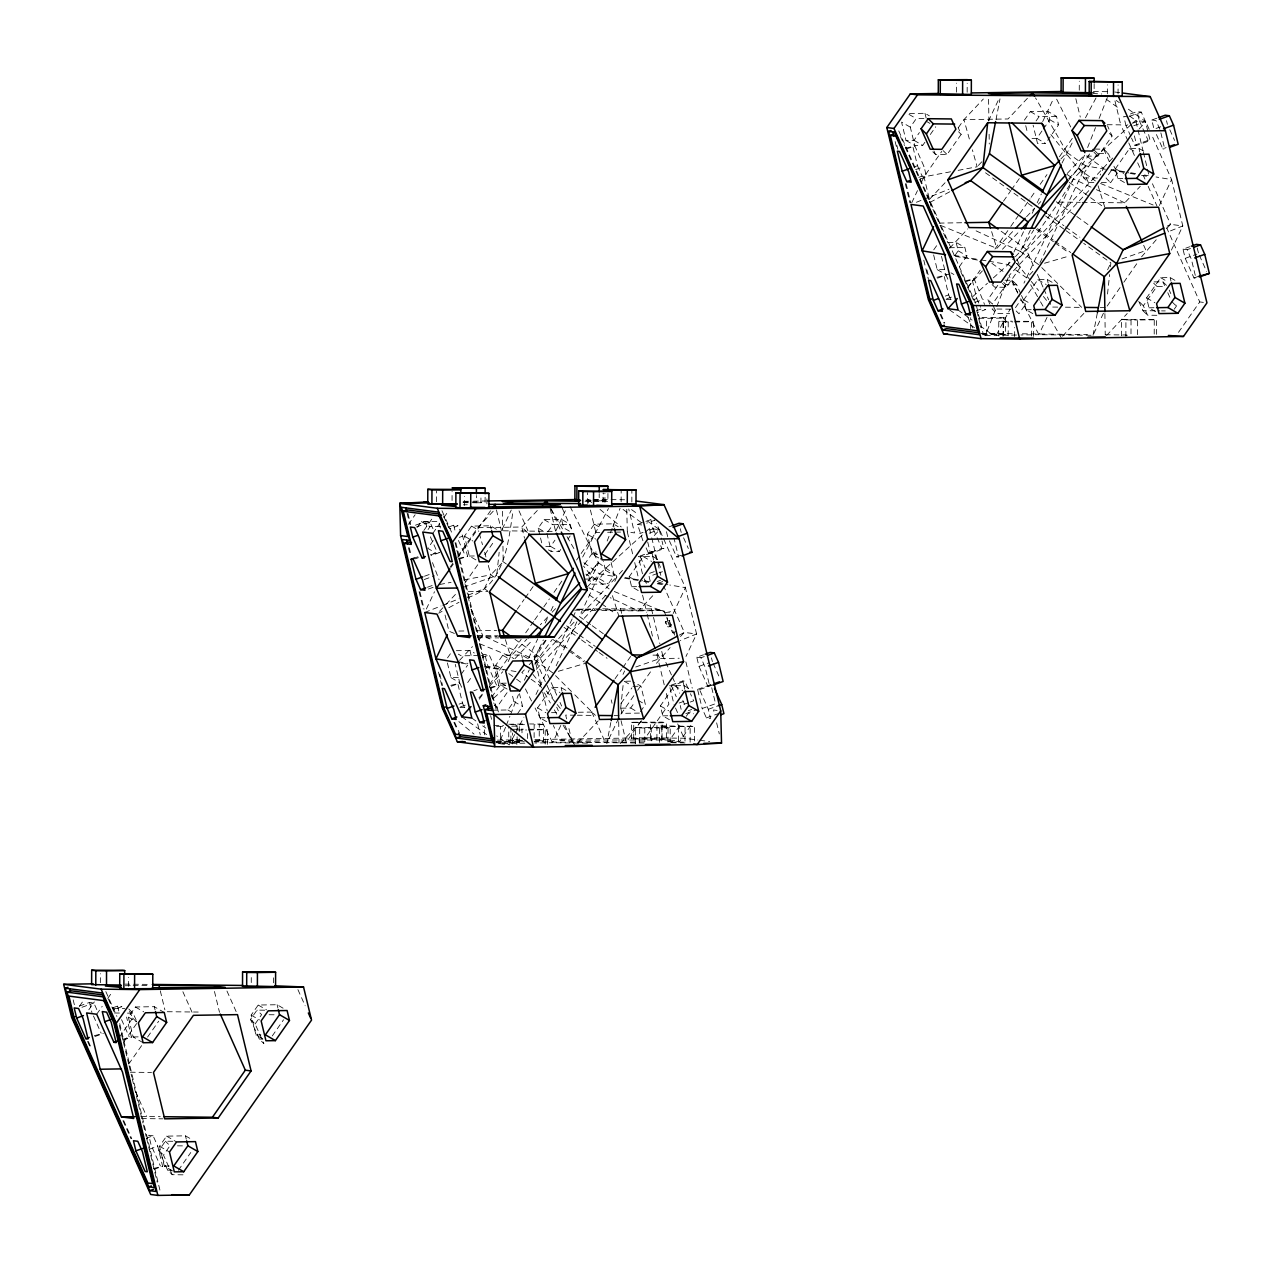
<?xml version="1.0" encoding="UTF-8"?>
<svg xmlns="http://www.w3.org/2000/svg" width="1273" height="1273" viewBox="0 0 1273 1273"><rect width="100%" height="100%" fill="white"/><g stroke="black" fill="none" stroke-linecap="round" stroke-linejoin="round"><path stroke-width="0.75" stroke-dasharray="5 3.75" d="M100.36 982.676L100.376 973.67M128.43 986.32L128.462 977.314M251.258 982.565L251.274 975.373M273.568 982.82L273.6 975.611M436.496 501.769L436.528 490.98M452.058 500.48L452.09 491.473M464.565 505.413L464.597 496.422M472.649 502.74L476.373 502.787L476.388 495.579M485.108 497.25L485.093 502.644L480.939 502.103L480.955 496.709M484.456 734.823L484.488 725.674M486.891 503.869L486.923 496.677M496.486 742.78L500.369 742.827L500.416 726.374L504.188 726.31M522.487 741.109L508.723 740.695L508.77 726.071M510.887 740.981L510.919 728.172M512.51 743.957L512.558 732.977M516.838 744.514L516.854 737.194M519.273 738.865L519.257 742.525L517.093 742.239L517.109 736.765M517.14 729.445L517.14 725.785L513.274 725.737M519.289 731.545L519.304 726.071L517.14 725.785M521.994 732.834L522.01 729.174L525.876 729.222M527.627 738.563L527.643 733.089M534.119 737.576L534.151 724.783L543.603 724.623L543.555 741.093L534.103 741.236M543.555 741.093L539.227 740.52L539.275 724.066L529.6 723.955M545.178 744.069L545.226 729.429L527.818 729.238M547.342 744.339L547.39 729.715L545.226 729.429M587.394 503.471L587.426 492.667M593.616 500.766L599.185 500.83L599.217 493.638M602.956 502.167L602.988 493.176M607.937 493.494L607.905 500.687L603.752 500.162L603.784 492.953M604.946 502.421L604.977 493.431M621.129 501.88L621.16 491.076M631.838 502.008L631.869 491.203M631.535 738.738L631.599 722.284L662.103 722.109L666.416 722.682L666.368 739.136L631.535 738.738L666.368 739.136M633.699 739.024L633.747 722.571L631.599 722.284M635.322 743.83L635.386 727.376L670.203 727.758L670.155 742.398M639.651 742.557L639.698 727.933L635.386 727.376M644.774 741.841L644.822 727.217M650.439 738.451L650.487 721.982M651.267 740.854L651.299 728.061L670.203 727.758M656.916 739.279L656.963 722.825L666.416 722.682M659.621 742.398L659.669 725.928L694.501 726.326L694.453 740.95M661.785 740.838L661.833 726.215L659.669 725.928M662.04 738.579L662.103 722.109M667.991 742.111L668.039 727.488M670.951 742.207L678.509 742.095L678.573 725.626M685.001 741.109L685.049 726.469L694.501 726.326M690.125 742.223L690.173 725.769M956.453 92.149L956.484 83.143M967.162 92.261L967.194 83.27M970.663 328.609L970.71 317.629M986.575 334.783L986.623 318.33L1005.527 318.027L1005.479 334.481L982.708 334.735M998.732 335.913L998.78 321.273L1012.099 321.178M1003.06 336.47L1003.108 321.846L998.78 321.273M1005.479 334.481L1003.315 334.194L1003.363 317.741L980.146 317.486M1008.184 335.754L1008.232 321.13M1014.661 336.597L1014.692 327.447M1031.401 336.024L1031.448 321.385L1014.04 321.194M1033.565 336.295L1033.596 321.671L1031.448 321.385M1079.265 90.192L1079.297 81.186M1094.159 83.652L1094.128 92.643L1089.974 92.117M1107.351 93.836L1107.367 84.83M1118.06 93.963L1118.092 84.957M1156.377 334.338L1156.425 319.714L1121.593 319.332L1121.545 335.786L1127.21 335.69M1125.873 336.343L1125.921 319.889L1121.593 319.332M1130.997 333.797L1131.045 319.173M1137.473 334.64L1137.521 320.016L1156.425 319.714M1154.213 334.067L1154.261 319.443M496.884 573.614L499.175 552.211M620.683 707.915L623.181 684.54M1107.526 294.015L1109.61 274.554M1110.438 266.773L1110.868 262.875L1083.689 243.35M467.462 597.721C504.808 585.962 508.118 543.253 513.051 510.712M610.817 722.539L606.807 743.337L619.028 717.415M995.979 119.678L1000.005 98.88M1093.03 335.292L1097.406 312.617M505.556 727.233L499.096 743.575L495.993 741.347M506.272 725.419L509.868 716.349M510.584 714.535L518.461 694.565M607.157 541.025L612.17 528.327M612.886 526.513L620.062 508.357M982.215 333.303L985.318 335.531L1008.28 277.434M1087.635 147.509L1095.528 127.539M1099.108 118.469L1108.433 94.854M426.36 609.035L434.507 591.754M502.294 529.059L511.253 510.059M468.13 595.143L484.392 588.635L490.917 574.823L503.185 561.743L502.93 544.271M503.408 530.809L555.633 531.398L566.23 508.945M508.166 661.61L510.616 656.422L526.831 639.173M528.534 658.364L537.731 638.855M545.178 623.07L548.44 616.164L540.341 624.788M550.954 610.833L554.296 603.736M524.396 680.212L529.297 669.853M552.8 672.908L534.119 659.478L543.316 639.969M572.134 618.933L535.901 694.644M572.977 617.166L575.476 611.836M588.508 580.854L592.025 576.637L598.549 562.809L569.556 505.492M556.142 665.811L576.955 621.685M590.577 624.55L579.39 616.498L599.472 573.932L649.485 528.438L659.557 529.743L685.399 587.633L696.586 633.986L685.988 656.454M614.779 581.411L617.214 576.239L622.513 570.431M560.788 725.451L552.641 742.732L534.787 743.018M623.006 674.372L624.645 670.919M673.162 613.538L685.399 587.633L669.805 585.023M911.77 202.725L917.467 190.632M921.541 181.991L923.991 176.804L941.749 151.407M988.5 121.015L999.098 98.562M1042.682 121.619L1053.264 99.167M993.354 277.896L1008.057 264.513L1010.571 259.183M1013.913 252.086L1023.953 230.811M1032.212 213.291L1034.663 208.12L983.52 171.362M1037.177 202.789L1041.362 193.926M1015.424 256.669L1020.341 251.433L1030.382 230.142M1062 163.103L1073.473 140.332M1131.283 124.404L1085.694 165.888L1073.41 178.952L1023.969 283.131M1067.697 181.243L1078.247 168.593L1084.771 154.765L1103.436 168.195L1100.174 175.101M1039.85 263.081L1085.694 165.888L1108.815 169.818M1047.011 317.407L1038.863 334.688L1021.01 334.974M1107.605 269.781L1110.868 262.875M1093.841 333.558L1105.25 309.371M1159.385 205.494L1171.606 179.588L1151.428 134.365M1171.399 250.129L1182.808 225.942L1171.606 179.588L1156.027 176.979M582.652 557.049L608.446 508.532M514.706 734.489L509.184 744.896L496.725 735.937M515.629 732.755L523.919 717.16M1085.455 117.816L1097.437 95.284M996.329 335.117L1010.141 309.116M534.119 659.478L546.515 639.651M976.105 230.859L1020.341 251.433L1033.756 229.952M1016.681 260.392L1026.07 249.158L1058.961 202.089L1073.41 178.952L1094.653 188.834M408.41 524.381L415.125 514.769M79.483 1006.211L82.84 1001.405M417.337 527.293L421.315 521.612L438.755 521.341L440.378 528.056M88.824 1009.775L94.345 1001.867M423.845 530.459L432.693 517.809M428.062 529.52L430.051 526.672L445.55 526.433M96.684 1014.247L102.206 1006.338M107.744 998.43L112.167 992.097M432.82 533.355L439.456 523.855M443.879 517.538L448.303 511.205M433.202 540.595L427.776 548.361L436.496 553.421L430.115 553.516M143.117 1042.73L133.14 1036.938L128.35 1017.079L135.399 1006.991L154.288 1006.688L164.265 1012.481M475.943 559.897L469.291 556.046L464.486 536.172L471.535 526.099L490.439 525.797L497.091 529.648M119.105 1037.495L132.663 1018.098L129.146 1010.237M449.974 567.392L453.299 562.634M457.739 556.269L477.709 527.706L493.224 511.189M451.024 567.328L453.283 564.098M457.803 557.638L490.551 510.759M123.72 1042.014L137.277 1022.617L133.06 1013.197L128.446 1008.662M128.716 1064.069L142.035 1045.022M147.573 1037.081L158.679 1021.217M464.852 583.177L478.171 564.13M484.822 554.598L494.815 540.309M447.523 657.87L452.504 650.758M541.709 542.855L538.177 528.184L544.128 519.655L561.584 519.384L570.304 524.444L571.927 531.159M547.899 531.828L552.864 524.715L570.304 524.444M461.128 674.404L467.637 665.095M545.799 546.483L550.588 546.403L554.933 540.198M517.252 609.258L524.046 599.519M525.192 597.912L533.132 586.551M467.684 682.567L472.012 676.361M548.424 549.904L551.32 551.591L559.324 551.464L561.488 548.361M567.997 539.052L570.161 535.949M172.635 1170.921L164.328 1166.1L159.523 1146.225L166.572 1136.137L185.476 1135.834L192.128 1139.701M262.62 1038.848L255.968 1034.997L251.163 1015.122L258.212 1005.034L277.116 1004.731L283.768 1008.598M507.115 689.059L500.464 685.192L495.674 665.333L502.724 655.245L521.612 654.943L528.263 658.793M598.756 557.956L592.104 554.089L587.314 534.23L594.364 524.142L613.252 523.84L618.232 526.736M182.978 1174.82L172.253 1174.693L167.638 1170.173L158.886 1150.521L165.379 1141.213L172.826 1141.292M250.51 1019.418L255.125 1023.953L263.893 1043.589L259.278 1039.07L250.51 1019.418L257.019 1010.11L266.328 1010.221M479.3 699.179L482.706 694.326M489.484 684.619L521.166 639.301M525.685 632.824L533.61 621.495M534.74 619.871L542.664 608.542M543.794 606.935L549.443 598.835M553.978 592.359L561.886 581.029M576.605 559.993L579.995 555.139M581.125 553.516L595.828 532.48L589.176 504.872M172.253 1174.693L163.485 1155.057L169.993 1145.748L165.379 1141.213M255.125 1023.953L261.633 1014.645L257.019 1010.11M491.664 697.19L501.435 683.219L506.224 683.155M584.387 564.528L593.075 552.116L596.273 552.068M498.364 711.941L497.138 706.897L510.155 688.295M611.12 562.555L614.222 575.396L608.255 583.925L590.815 584.212L588.778 575.794L601.795 557.192M545.433 640.224L534.087 656.454L540.882 684.603M178.363 1170.285L190.791 1152.511M272.263 1035.951L283.545 1019.784M535.153 662.819L552.323 639.348M924.898 142.274L922.718 145.377L914.73 145.504L910.306 127.157L916.274 118.628L924.023 118.5M492.38 710.223L507.895 709.968L513.846 701.439L512.08 694.103M584.021 579.12L599.519 578.865L605.487 570.336L603.275 561.17M910.306 127.157L901.57 122.097L905.994 140.444L913.998 140.316L919.424 132.551M517.602 713.612L522.582 706.499L519.479 693.658M930.308 134.508L935.735 126.759M546.594 721.664L539.959 717.813L537.556 707.883L551.655 687.706L561.107 687.563L566.087 690.443M638.234 590.561L631.583 586.71L629.196 576.78L643.295 556.603L652.731 556.46L659.382 560.311M958.378 127.602L963.932 119.662L983.329 99.023M932.838 151.789L935.48 154.383L947.08 154.51L961.179 134.333L958.139 127.523M578.34 712.259L591.77 712.053L593.982 708.87M615.066 678.716L621.717 669.184M622.831 667.593L630.596 656.486M933.745 249.826L938.71 242.713M1024.399 120.139L1030.35 111.61L1047.79 111.34L1056.526 116.4L1058.547 124.802L1047.711 140.316M621.049 703.396L631.885 687.881M620.953 714.105L636.484 691.891M637.598 690.3L652.015 669.662M656.454 663.313L670.123 647.543M1036.095 120.935L1039.086 116.67L1056.526 116.4M621.017 708.17L630.708 708.011L634.686 702.33M954.925 255.507L958.187 250.845L956.15 242.443L948.401 242.57M1032.021 138.439L1036.811 138.359L1042.237 130.594M1043.319 129.05L1049.827 119.742L1047.79 111.34M640.43 711.655L645.395 704.542L640.971 686.211L633.699 681.994M1003.458 201.214L1010.269 191.475M1011.399 189.852L1019.339 178.506M640.924 721.17L626.236 742.191L572.07 741.586L559.834 739.995L553.357 725.467M959.317 266.773L966.907 255.905L964.886 247.503L956.15 242.443M669.423 719.706L662.772 715.856L660.369 705.926L674.467 685.749L683.919 685.606L690.571 689.457M534.915 739.549L645.395 737.783L668.898 704.176L666.129 692.687M967.782 287.905L980.226 270.099M994.945 249.062L1009.648 228.01M1010.778 226.403L1018.702 215.073M1019.832 213.45L1030.016 198.89M1031.146 197.267L1035.665 190.791M1040.184 184.314L1046.979 174.608M1059.422 156.802L1072.996 137.373M559.834 739.995L669.693 740.027L680.753 724.21M686.274 716.301L688.486 713.135L693.53 713.787M989.948 304.263L987.848 299.553L998.016 285.009M1093.889 182.469L1088.304 182.405L1083.689 177.87L1079.488 168.45L1093.046 149.052M667.879 741.523L679.782 741.332L691.939 723.939M1020.707 293.729L1016.729 284.802L1006.02 284.675L992.463 304.072L987.848 299.553M1088.304 182.405L1084.103 172.969L1097.644 153.572L1108.369 153.699L1110.756 159.061M992.097 284.579L994.738 287.173L1006.338 287.3L1020.437 267.139L1015.886 256.923M1086.378 156.07L1097.978 156.197L1112.077 136.036L1107.526 125.82M1015.456 307.668L1020.882 299.919L1025.497 304.438L1018.989 313.747L1015.52 310.357M1032.817 313.619L1026.165 309.769L1023.778 299.823L1037.877 279.662L1047.313 279.519L1053.964 283.37M1124.457 182.516L1117.805 178.666L1115.419 168.736L1129.517 148.559L1138.953 148.416L1143.95 151.296M1101.32 182.548L1110.629 182.644L1117.137 173.335L1113.939 166.206M1107.176 306.061L1122.706 283.831M1123.82 282.256L1137.123 263.209M1141.563 256.86L1157.634 238.115M1155.645 311.662L1148.994 307.811L1146.591 297.882L1160.69 277.705L1170.142 277.562L1176.793 281.413M1156.855 315.306L1147.562 315.195L1143.345 305.775L1156.902 286.377L1164.047 286.457M1174.215 309.244L1176.395 306.141L1174.788 302.56M1178.496 332.348L1199.755 301.924L1166.705 227.851M478.95 697.859L482.928 693.499M489.548 686.227L502.771 671.698M654.274 535.551L659.557 529.743L645.554 519.686M967.814 286.902L982.374 270.926M1112.697 158.027L1016.856 260.36M1139.16 128.971L1145.78 121.699L1127.114 108.285M439.551 611.326L444.723 605.821M446.011 604.452L456.355 593.441M537.317 510.489L521.803 527.006L477.709 527.706L478.775 531.477M459.537 660.369L472.458 646.62M478.919 639.73L482.801 635.609L498.268 635.784M929.656 199.161L945.155 182.644M1027.406 98.323L1008.025 118.962L963.932 119.662L970.265 142.274M552.132 612.233L555.808 608.319M586.392 575.762L598.549 562.809L617.214 576.239L579.39 616.498M514.897 658.746L532.464 640.048M587.967 580.949L592.025 576.637L583.543 566.087M978.364 165.458L982.04 161.544M587.203 586.996L599.472 573.932L616.816 576.876M524.301 669.932L521.835 672.558L529.616 678.143M529.202 664.713L532.894 660.782M534.692 664.092L575.714 620.428M536.283 669.28L605.296 595.812M949.626 248.203L967.719 228.933M1060.886 158.998L1067.029 152.474L1035.538 97.926M652.731 595.748L638.521 610.881L597.896 610.419M940.62 225.401L996.839 248.378L1013.053 231.129M1026.547 216.744L1034.663 208.12M1038.338 204.189L1040.805 201.58M1067.204 173.462L1084.771 154.765M1002.472 249.253L1020.039 230.556M1068.795 178.666L1078.247 168.593L1050.352 133.904M988.787 261.236L1008.057 264.513L1014.199 257.973M1088.813 190.648L1008.996 275.62L1019.53 296.466M577.544 742.875L598.215 720.852M680.466 636.532L684.349 632.41L696.586 633.986L680.307 640.494M1032.88 271.388L1026.738 277.928L1014.279 268.985M1082.177 202.359L1124.743 202.837L1140.242 186.319M620.333 743.543L642.308 720.152M1062.462 336.199L1084.437 312.808M1166.689 228.488L1170.571 224.366L1182.808 225.942L1168.343 231.734M1106.555 335.499L1127.242 313.492M493.892 697.97L505.667 687.277M1132.763 123.067L1135.707 120.394L1145.78 121.699L1150.633 132.551M972.763 296.625L987.466 283.243M929.958 202.407L950.295 191.491M438.66 613.172L442.049 611.358M448.828 607.714L458.996 602.272M1167.182 226.18L1170.571 224.366L1152.447 183.758M679.257 635.132L684.349 632.41L663.87 586.503M916.369 202.28L921.795 200.116M923.609 199.384L948.926 189.263M424.736 612.488L440.999 605.98M442.813 605.264L459.076 598.756M905.851 148.114L914.857 145.965L924.055 166.588L926.505 176.708L919.695 179.159M906.36 149.021L914.857 145.965M914.094 166.954L917.499 165.729L912.646 145.679M915.558 169.643L924.055 166.588M918.74 177.361L922.145 176.151L926.505 176.708M1130.424 113.965L1137.123 111.563L1141.276 112.104L1145.477 121.524L1150.092 140.635L1136.709 145.44L1134.72 145.186L1131.522 138.041M1129.565 116.304L1141.276 112.104M1130.726 136.259L1125.953 125.534L1130.965 123.736M1132.636 123.131L1139.335 120.728L1137.123 111.563M1133.766 125.741L1145.477 121.524M1160.721 126.775L1154.022 129.194L1151.81 120.012L1156.839 118.214M1134.72 145.186L1148.103 140.364L1150.092 140.635M1156.425 134.54L1162.79 148.83L1166.132 147.62M937.023 277.259L946.03 275.111L948.337 280.267M937.533 278.166L946.03 275.111M965.109 280.919L974.116 278.755L984.538 304.438M965.602 281.81L974.116 278.755M945.266 296.1L948.671 294.89L943.834 274.825M946.73 298.789L951.838 296.959M973.352 299.76L976.757 298.534L971.904 278.469M974.816 302.433L983.313 299.378M976.296 310.771L981.388 308.941L985.763 309.514L977.25 312.569M415.444 525.208L425.628 521.532L430.003 522.105L433.87 530.777M1182.999 249.174L1187.152 249.699L1191.353 259.135L1195.968 278.246L1193.979 277.975L1185.211 258.339L1182.999 249.174L1189.682 246.755M1187.152 249.699L1190.494 248.506M416.398 526.99L430.003 522.105M1185.211 258.339L1196.922 254.123M448.621 527.022L453.713 525.176L458.073 525.749L449.576 528.804M459.314 537.381L462.72 536.156L459.617 529.218M414.537 557.988L417.926 556.778M1193.979 277.975L1198.991 276.177M415.03 558.895L418.435 557.669M430.481 554.726L439.487 552.577L430.99 555.633M458.566 558.386L467.557 556.221L462.72 536.156M459.06 559.277L467.557 556.221M424.482 576.223L429.574 574.394M424.243 579.517L434.443 575.857M427.426 587.251L432.518 585.405M428.38 589.033L433.488 587.203M642.913 540.723L637.518 524.412L644.202 522.01M645.888 521.405L650.901 519.607L655.054 520.148L646.684 523.155M639.73 533.578L643.072 532.385M649.771 529.982L653.113 528.772L650.901 519.607M649.23 533.18L659.255 529.568L656.454 523.283M668.946 526.863L672.287 525.654M639.985 555.999L651.696 551.782L653.686 552.036L661.658 569.906M646.111 547.867L648.498 553.23L661.88 548.408L663.87 548.679L662.024 541.025M642.467 573.789L638.314 556.587L640.303 556.858L653.686 552.036M648.498 553.23L650.487 553.484L663.87 548.679M669.407 540.802L676.568 556.874L681.596 555.076M649.612 573.296L656.311 570.893M657.441 573.486L649.071 576.494L650.392 582M659.112 572.882L662.453 571.688M657.17 581.522L660.512 580.313M657.982 583.257L662.994 581.459M481.496 655.563L484.886 654.338L489.246 654.895L493.892 665.318L498.745 685.367L490.248 688.422M482.451 657.345L489.246 654.895M485.395 668.373L493.892 665.318M450.817 685.32L459.808 683.155L462.879 690.03M451.31 686.211L459.808 683.155M665.652 612.599L671.635 611.501L669.073 612.424M473.795 690.793L477.184 689.568M665.333 621.845L669.646 620.524L671.253 625.17C664.888 632.442 663.694 613.379 667.434 626.539M674.754 633.031L672.605 632.745L668.039 622.529L671.873 621.16M489.739 687.531L498.745 685.367M459.06 704.144L462.449 702.935L457.612 682.869M460.524 706.833L465.616 705.003M672.605 632.745L676.424 631.376M696.777 657.218L700.93 657.759L705.131 667.179L709.745 686.29L707.756 686.02L698.988 666.384L696.777 657.218L703.46 654.799M700.93 657.759L704.271 656.55M698.988 666.384L709.029 662.772M671.157 685.145L682.869 680.928L684.874 681.198L689.648 691.907M669.487 685.749L671.476 686.004L684.874 681.198M697.572 689.393L710.955 684.572L715.569 703.683L702.187 708.504L706.388 717.924L710.541 718.465L708.329 709.3L699.561 689.648L697.572 689.393L702.187 708.504M707.756 686.02L711.098 684.826M699.561 689.648L712.944 684.842M679.114 703.046L687.484 700.039M688.613 702.648L680.243 705.656L681.135 709.316M690.284 702.044L693.642 700.834L690.443 693.69M688.343 710.668L691.7 709.459M685.813 713.612L695.854 710M708.329 709.3L718.37 705.688M706.388 717.924L718.099 713.707M79.292 1006.1L89.492 1002.44L93.852 1002.997L97.735 1011.685M81.965 1007.277L93.852 1002.997M112.47 1007.914L117.577 1006.084L121.937 1006.657L113.44 1009.712M94.345 1035.633L103.352 1033.469M94.854 1036.524L101.649 1034.09M122.431 1039.277L131.421 1037.129L126.584 1017.063M122.924 1040.184L131.421 1037.129M146.315 1138.237L153.11 1135.802L157.757 1146.209L162.61 1166.275L154.097 1169.33M149.259 1149.264L157.757 1146.209M153.603 1168.423L162.61 1166.275M1121.959 258.96L1146.002 250.51L1143.647 245.212M463.372 587.283L496.677 575.571M635.736 667.02L659.796 658.555L679.161 658.236M1044.528 263.24L1068.461 256.223M558.322 671.285L585.93 663.185M950.565 171.791L923.991 176.804L931.454 207.722M958.155 170.359L977.139 166.779L972.381 149.816M439.662 584.498L451.056 582.35M464.343 579.836L490.917 574.823L494.115 577.115M909.479 113.536L924.978 113.297L929.338 115.827M1117.805 178.666L1123.47 178.57M939.14 223.109L962.945 222.727M949.387 247.742L964.886 247.503M933.634 254.918L937.183 269.59L945.171 269.462M937.183 269.59L945.903 274.65L950.708 274.57M946.094 299.457L951.997 299.362M1026.165 309.769L1031.846 309.673M1148.994 307.811L1154.659 307.716M1014.708 321.974L1033.596 321.671M985.318 335.531L1019.037 335.006M463.547 501.339L471.44 501.212M473.413 501.18L485.236 500.989M462.958 502.103L470.23 501.992M585.771 500.146L591.229 500.066M476.373 502.787L485.093 502.644M599.185 500.83L607.905 500.687M463.356 504.808L467.318 504.745M595.828 532.48L599.774 532.416M607.635 532.289L613.538 532.194M615.511 532.162L621.415 532.066M469.291 556.046L474.956 555.951M592.104 554.089L597.769 554.01M631.583 586.71L637.264 586.614M576.892 609.226L600.697 608.86M602.67 608.828L651.474 608.892L663.71 610.483L666.081 615.766M458.869 631.058L464.82 630.962M476.723 630.771L496.55 630.453M476.993 635.704L482.801 635.609L532.353 658.666M456.371 650.694L469.944 650.487L474.304 653.017M478.664 655.547L461.224 655.818L458.312 654.131M447.412 662.962L450.96 677.634L458.948 677.507M625.855 681.246L630.644 681.166M500.464 685.192L506.129 685.113M632.983 686.338L640.971 686.211M459.871 707.502L465.775 707.406M551.511 712.689L559.181 712.562M639.428 713.087L621.988 713.357L619.967 704.956M539.959 717.813L545.624 717.717M662.772 715.856L668.436 715.76M508.77 724.242L525.781 723.971M511.746 726.183L519.304 726.071M512.558 729.318L522.01 729.174M528.486 730.018L547.39 729.715M497.425 740.138L521.103 739.772M508.723 740.695L525.733 740.425M500.369 742.827L519.257 742.525M524.874 743.177L499.096 743.575L507.497 744.673M644.09 741.904L626.236 742.191L620.301 717.59M125.231 985.732L131.183 985.636M133.156 985.604L149.021 985.35M133.14 1036.938L142.592 1036.795M255.968 1034.997L261.633 1034.901M140.842 1116.596L160.207 1116.66M164.328 1166.1L169.993 1166.004M1093.396 91.529L1110.82 91.72M1092.552 93.486L1101.718 93.995M1107.208 124.706L1120.749 124.865L1128.005 141.128M1094.828 149.068L1103.755 149.164L1108.369 153.699M1083.689 177.87L1098.567 178.045M1058.961 202.089L1080.236 202.327M1004.97 280.187L1012.115 280.267L1016.729 284.802M1166.466 285.359L1163.013 281.969L1152.288 281.842L1156.902 286.377M1057.704 307.111L1051.896 307.048L1049.477 301.621M1065.437 307.191L1082.846 307.398M1100.254 307.589L1106.062 307.652M1010.651 309.18L992.049 308.973L996.664 313.508L1009.68 313.651M1138.746 301.24L1142.947 310.676L1159.687 310.851M1161.549 310.883L1165.272 310.914M978.889 318.234L986.623 318.33M1125.921 319.889L1137.521 320.016M1003.108 321.846L1012.767 321.942M980.974 333.351L1014.517 333.733M1022.394 333.812L1087.492 334.544M1105.25 334.751L1126.939 334.99M982.04 333.956L1003.315 334.194M1091.088 335.276L1038.863 334.688L1020.405 298.2M588.731 503.042L587.84 499.366L591.706 499.398M593.648 499.43L609.115 499.605M611.056 499.621L624.597 499.764M593.043 500.034L603.752 500.162M586.169 500.687L591.754 500.75M585.055 501.291L610.197 501.578M472.012 502.008L480.939 502.103M463.356 502.644L470.787 502.724M468.321 591.34L487.67 591.563M576.86 609.496L594.618 609.703M596.591 609.719L663.71 610.483L638.521 610.881L610.197 597.705M574.68 610.165L595.955 610.404M477.343 636.229L497.091 636.452M477.582 637.678L498.857 637.916M652.985 655.134L662.66 655.245L671.539 675.151M575.348 715.203L565.673 715.092L566.596 718.879M577.29 715.219L594.698 715.41M614.047 715.633L619.84 715.697M633.747 722.571L656.963 722.825M510.934 724.528L524.476 724.671M661.833 726.215L685.049 726.469M493.924 725.53L503.599 725.642M496.55 726.326L500.416 726.374M639.698 727.933L651.299 728.061M516.886 729.89L526.561 729.986M645.395 737.783L684.094 738.229L697.875 740.011M535.36 740.488L539.227 740.52M678.509 742.095L684.317 742.159M671.46 742.78L685.001 742.939M496.725 741.411L524.349 741.729M534.214 741.841L644.663 743.082M495.818 742L517.093 742.239M587.458 743.114L552.641 742.732L535.074 707.995M124.722 984.124L150.373 984.411M113.568 1008.502L124.722 1008.63M167.272 1011.717L198.222 1012.051M114.459 1012.99L120.044 1013.053M127.475 1013.133L133.06 1013.197M269.08 1014.724L276.512 1014.804M259.278 1039.07L262.859 1039.102M130.26 1072.216L151.535 1072.455M141.446 1118.585L162.721 1118.824M177.44 1145.827L184.871 1145.907M167.638 1170.173L171.219 1170.205M1114.718 92.006L1120.622 92.77M1127.894 116.909L1123.741 116.368L1125.953 125.534M1151.81 120.012L1155.964 120.553L1160.18 129.989L1164.779 149.084L1162.79 148.83M1199.755 301.924L1203.351 302.401M1003.363 317.741L1005.527 318.027M637.518 524.412L641.672 524.953M626.762 509.264L627.318 531.971L634.527 532.91L628.751 508.993M676.568 556.874L678.573 557.128L673.958 538.033M671.253 625.17L669.152 620.46M556.794 695.185L539.847 657.202L534.087 656.454L553.484 699.927M717.129 710.445L713.532 709.968L714.424 713.644M699.848 740.265L709.697 741.554M669.693 740.027L679.782 741.332M539.275 724.066L543.603 724.623M153.11 1135.802L148.75 1135.23L151.201 1145.366L160.398 1165.988M1111.234 169.5L1128.753 172.428M1130.71 172.746L1136.55 173.733M1144.347 175.022L1148.246 175.674M955.259 256.35L978.635 260.249M625.011 577.544L642.547 580.472M644.488 580.79L650.328 581.777M658.125 583.066L667.864 584.705M461.24 663.09L467.096 664.06M484.615 666.988L502.151 669.916M1110.756 170.136L1128.101 173.08M1130.026 173.414L1139.653 175.053M1141.579 175.372L1149.296 176.692M954.098 255.348L979.144 259.597M981.085 259.931L986.861 260.901M624.534 578.181L641.878 581.125M643.804 581.459L649.58 582.445M657.298 583.75L663.074 584.737M458.248 661.753L467.875 663.392M485.22 666.336L516.058 671.571M1100.54 183.487L1153.131 205.001M614.334 591.531L665.095 612.313M454.397 633.445L448.955 631.217L444.77 613.825M479.794 643.82L510.616 656.422L513.735 658.666M1096.419 189.661L1124.743 202.837M588.969 587.824L608.43 596.878M1129.517 148.559L1136.153 152.41M1049.827 119.742L1058.547 124.802M1030.35 111.61L1039.086 116.67M1115.419 168.736L1123.725 173.542M1036.811 138.359L1045.547 143.419L1037.543 143.547L1033.119 125.2M927.015 121.699L929.911 123.386M908.986 114.411L916.274 118.628M1160.69 277.705L1167.341 281.572M913.998 140.316L922.718 145.377M905.994 140.444L914.73 145.504M1146.591 297.882L1154.897 302.703M1037.877 279.662L1046.183 284.484M958.187 250.845L966.907 255.905M1023.778 299.823L1030.43 303.69M950.995 272.836L953.907 274.522M594.364 524.142L600.999 527.993M643.295 556.603L651.601 561.425M587.314 534.23L595.621 539.036M569.429 531.159L563.605 527.786L561.584 519.384M544.128 519.655L552.864 524.715M593.075 552.116L598.883 555.489M629.196 576.78L635.848 580.631M538.177 528.184L543.985 531.557M605.487 570.336L614.222 575.396M550.588 546.403L559.324 551.464M599.519 578.865L608.255 583.925M585.882 574.107L588.778 575.794M471.535 526.099L478.187 529.95M464.486 536.172L472.808 540.993M421.315 521.612L430.051 526.672M674.467 685.749L682.774 690.571M624.247 681.278L631.519 685.495M660.369 705.926L668.675 710.748M638.123 700.325L645.395 704.542M630.708 708.011L637.98 712.244M502.724 655.245L509.375 659.096M551.655 687.706L559.961 692.528M495.674 665.333L503.981 670.139M501.435 683.219L505.795 685.749M537.556 707.883L545.862 712.689M513.846 701.439L522.582 706.499M507.895 709.968L510.791 711.655M450.96 677.634L459.696 682.694L455.257 664.363M494.242 705.21L497.138 706.897M258.212 1005.034L266.534 1009.855M251.163 1015.122L259.485 1019.944M135.399 1006.991L143.706 1011.812M128.35 1017.079L136.657 1021.901M166.572 1136.137L176.549 1141.929M159.523 1146.225L169.5 1152.017M1116.214 100.456L1119.333 102.683M1106.142 99.151L1120.145 109.207M1129.485 115.923L1135.707 120.394L1142.947 150.421M1067.029 152.474L1085.694 165.888M1078.247 168.593L1095.369 180.893M1067.188 174.481L1073.41 178.952M1069.24 182.357L1103.484 206.958M1056.272 201.755L1075.208 215.344M1076.799 216.505L1089.577 225.687M1048.204 214.453L1063.894 225.719M1065.485 226.88L1079.87 237.208M1045.547 215.949L1064.514 229.57M1066.122 230.715L1082.098 242.204M1037.479 228.647L1053.201 239.945M1054.808 241.09L1070.784 252.579M1036.349 229.426L1053.471 241.727M1055.031 242.841L1069.034 252.897M1001.167 231.256L1026.07 249.158L1034.137 267.25M1020.341 251.433L1039.007 264.864M1008.057 264.513L1012.735 267.871M991.874 263.32L1004.317 272.263M958.06 310.007L962.722 313.365M964.282 314.479L972.063 320.064M979.844 325.665L993.847 335.722M949.531 309.816L974.434 327.702M631.551 509.614L637.773 514.085M623.022 509.423L641.703 522.837M583.909 562.746L599.472 573.932M592.025 576.637L609.146 588.938M589.256 594.873L600.14 602.702M601.699 603.816L615.702 613.888M503.185 561.743L506.383 564.034M592.184 625.695L603.37 633.731M566.644 625.855L577.671 633.779M579.263 634.925L595.239 646.398M564.003 627.334L579.899 638.76M581.49 639.921L597.483 651.394M599.074 652.54L607.062 658.284M484.392 588.635L487.591 590.927M555.935 640.048L568.585 649.135M570.177 650.296L584.562 660.623M553.246 639.698L567.249 649.771M568.808 650.885L584.371 662.071M514.944 639.301L539.847 657.202M531.175 679.257L540.516 685.972L543.46 691.08M508.77 673.608L514.992 678.079M516.552 679.193L522.773 683.665M471.837 718.052L476.5 721.409M482.722 725.881L485.84 728.108M461.749 716.747L486.652 734.632M587.84 499.366L592.391 503.121M599.981 509.391L621.256 526.958M458.869 721.584L474.049 734.123M1109.435 133.442L1112.077 136.036M1094.191 150.182L1097.644 153.572M1117.137 173.335L1112.522 168.816L1106.014 178.125L1110.629 182.644M1094.016 152.314L1097.978 156.197M1079.488 168.45L1084.103 172.969M1171.781 301.606L1176.395 306.141M1139.892 302.369L1143.345 305.775M1142.947 310.676L1147.562 315.195M958.553 131.756L961.179 134.333M943.134 150.628L947.08 154.51M1016.49 263.256L1020.437 267.139M1003.713 282.415L1006.02 284.675M1002.392 283.418L1006.338 287.3M132.663 1018.098L137.277 1022.617M158.886 1150.521L163.485 1155.057M1041.76 267.601L1081.604 307.334M527.293 532.48L521.803 527.006L524.524 538.256M555.537 675.645L573.407 693.451M574.775 694.819L595.398 715.378M1016.729 263.32L1030.064 279.901M1031.273 281.413L1038.561 290.451M1043.399 296.482L1049.477 304.024M532.926 674.372L541.423 684.922M546.276 690.953L555.967 703.03M557.192 704.526L563.255 712.068M1030.669 284.754L1039.532 300.094M1040.502 301.796L1043.462 306.904M1050.352 318.839L1061.173 337.584M551.273 509.375L563.096 529.839M567.026 536.649L574.903 550.286M544.446 692.798L550.35 703.014M554.296 709.841L557.24 714.949M563.143 725.18L574.95 745.628M1056.654 99.183L1070.704 126.982M525.399 688.884L531.557 701.041M1169.807 129.735L1174.581 140.444M1139.335 120.728L1148.103 140.364M1199.389 255.316L1206.565 271.388M1128.801 142.926L1134.45 155.577M1137.68 162.801L1140.099 168.227M1143.313 175.451L1144.936 179.063M1148.151 186.288L1157.03 206.162M1169.219 290.069L1170.81 293.633M1103.755 149.164L1109.324 161.671M1163.013 281.969L1164.604 285.534M1167.787 292.679L1170.985 299.823M1037.368 274.475L1043.017 287.141M1043.828 288.955L1048.666 299.807M1021.503 295.511L1025.497 304.438M1012.115 280.267L1019.291 296.354M933.952 150.978L935.48 154.383M993.163 305.647L996.664 313.508M917.499 165.729L922.145 176.151M976.757 298.534L980.624 307.207M898.754 130.912L976.009 304.056M900.472 136.545L904.498 145.536M905.294 147.334L922.161 185.142M922.973 186.94L928.59 199.543M929.385 201.341L947.86 242.745M960.717 271.547L974.37 302.147M967.862 317.152L972.667 327.909M948.671 294.89L950.995 300.094M940.874 314.288L944.773 323.024M940.142 314.415L944.105 323.278M683.585 537.779L688.359 548.488M653.113 528.772L656.295 535.917M657.107 537.699L661.88 548.408M713.166 663.36L719.547 677.634M640.303 556.858L645.093 567.567M674.738 635.195L666.861 617.532L668.039 622.529M644.329 578.849L646.429 583.559M672.351 676.95L679.607 693.244M682.837 700.468L684.46 704.096M657.425 653.256L659.796 658.555M671.476 686.004L676.265 696.713M675.502 707.995L677.602 712.705M677.697 723.891L684.094 738.229M562.3 508.309L572.834 531.923M550.859 508.532L560.566 530.268M519.018 510.823L527.929 530.809M591.77 712.053L603.927 739.295M560.025 702.425L561.648 706.038M556.715 707.167L558.338 710.795M564.798 725.276L572.07 741.586L568.41 726.437M458.455 540.468L465.361 555.935M441.97 510.712L445.136 517.793M445.932 519.575L453.045 535.519M443.672 516.281L446.011 521.516M446.791 523.267L449.13 528.502M470.978 609.13L482.801 635.609M430.385 536.824L437.291 552.291M496.534 685.081L487.336 664.458L484.886 654.338M432.47 562.602L439.058 579.692M491.728 695.392L497.902 710.795M462.449 702.935L464.772 708.138M454.652 722.332L459.33 732.802M453.92 722.459L457.087 729.54M297.93 989.646L305.138 1005.765M226.96 991.03L236.683 1012.815M182.882 991.731L192.605 1013.515M121.556 1019.641L129.225 1036.843M105.834 991.603L116.909 1016.411M108.316 998.923L115.334 1014.629M135.638 1091.788L146.666 1116.501M93.47 1015.997L101.14 1033.183M88.378 1041.457L91.592 1048.65M123.72 1120.654L131.756 1138.651M87.566 1041.394L89.985 1046.804M122.972 1120.749L131.024 1138.778M1098.074 185.731L1105.044 208.072M991.619 231.622L996.839 248.378M612.44 595.637L618.821 616.116M505.397 639.667L510.616 656.422M479.3 533.355L482.467 544.669M484.583 552.196L486.159 557.86M488.275 565.387L490.917 574.823M1166.529 120.712L1167.405 124.372M1197.256 248.028L1198.593 253.518M1143.409 152.299L1147.021 167.304M1147.482 169.182L1148.835 174.815M1138.953 148.416L1139.828 152.028M1170.142 277.562L1171.001 281.174M1134.402 135.893L1136.709 145.44M1114.973 100.949L1120.749 124.865M1075.828 98.673L1080.268 117.068M1025.72 125.645L1027.486 132.981M1047.313 279.519L1048.188 283.131M976.455 305.886L983.074 333.335M976.932 311.217L978.253 316.675M978.682 318.489L980.878 327.591M924.978 113.297L926.203 118.325M941.479 256.303L945.903 274.65M896.908 145.504L897.831 149.323M906.153 183.773L910.768 202.9M926.935 269.876L928.781 277.53M895.158 141.574L897.004 149.227M905.31 183.662L909.94 202.805M923.8 260.201L928.415 279.328M680.307 528.756L681.198 532.416M711.48 657.902L712.371 661.562M716.635 722.857L719.309 733.885M666.479 531.732L667.8 537.238M659.255 529.568L661.562 539.115M685.892 661.896L692.226 688.168M649.485 528.438L651.299 535.949M651.744 537.811L660.814 575.348M651.696 551.782L653.542 559.42M682.869 680.928L684.715 688.582M652.731 556.46L653.606 560.072M683.919 685.606L684.794 689.218M647.718 542.027L650.487 553.484M651.474 608.892L659.86 643.661M661.737 651.378L662.66 655.245M669.948 687.659L674.101 704.844M627.318 531.971L632.872 554.933M634.718 562.586L638.409 577.894M642.563 595.112L646.732 612.329M647.193 614.254L652.731 637.2M656.884 654.433L664.283 685.033M613.252 523.84L614.047 527.149M620.524 608.542L621.924 614.334M611.231 699.895L612.042 703.253M550.159 508.691L555.633 531.398M546.897 533.26L551.32 551.591M561.107 687.563L561.966 691.175M542.696 692.114L547.231 710.875M496.454 509.98L501.467 530.793M490.439 525.797L491.235 529.107M521.612 654.943L522.407 658.252M453.713 525.176L455.75 533.626M455.877 542.744L496.056 709.204M455.05 542.632L456.434 548.377M456.896 550.286L467.509 594.3M467.971 596.21L470.755 607.682M471.217 609.608L481.831 653.606M482.292 655.531L485.077 667.004M485.538 668.914L493.844 703.364M490.646 715.633L491.521 719.309M469.944 650.487L471.567 657.202M477.646 723.828L480.303 734.871M425.628 521.532L427.68 529.982M408.012 513.56L410.67 524.603M407.137 513.321L409.811 524.349M409.301 547.804L411.147 555.458M419.931 591.818L424.084 609.035M439.79 674.085L442.558 685.574M408.474 547.708L410.32 555.362M419.103 591.706L423.257 608.924M438.501 672.064L441.731 685.463M277.116 1004.731L277.912 1008.057M214.469 991.476L219.497 1012.29M160.303 990.871L164.869 1009.791M154.288 1006.688L155.099 1009.998M185.476 1135.834L186.272 1139.16M117.577 1006.084L119.201 1012.831M119.742 1023.635L159.921 1190.096M119.36 1025.449L128.605 1063.719M129.066 1065.628L131.835 1077.101M132.297 1079.027L142.926 1123.025M143.388 1124.95L146.156 1136.423M146.618 1138.333L157.247 1182.346M89.492 1002.44L91.942 1012.56M73.182 999.878L74.502 1005.336M1104.9 313.588L1105.235 334.942M988.58 99.342L988.914 120.696M989.121 134.286L989.264 143.992M618.694 721.632L619.012 742.986M502.421 511.269L502.724 530.682"/><path stroke-width="1.5" d="M124.69 974.179L124.706 970.583L122.717 970.328L91.672 970.217L91.624 984.618L121.03 985.047M95.777 985.143L95.825 970.758L91.672 970.217M106.502 985.27L106.534 970.869L124.706 970.583M119.742 973.861L119.71 988.262L123.863 988.803L152.744 988.628L152.792 974.227L119.742 973.861L152.792 974.227M123.863 988.803L123.911 974.402M134.572 988.914L134.62 974.513M242.522 986.304L242.57 971.904L251.29 971.76L275.604 972.27L275.557 986.67L242.522 986.304L275.557 986.67M246.676 986.846L246.723 972.445L242.57 971.904M257.385 986.973L257.432 972.572L275.604 972.27M457.166 504.14L427.76 503.71L427.808 489.309L458.853 489.421L460.842 489.675L460.842 493.288M431.913 504.251L431.961 489.85L427.808 489.309M442.638 504.379L442.686 489.978L460.842 489.675M455.893 492.953L455.845 507.354L459.999 507.895L488.88 507.736L488.927 493.335L455.893 492.953L488.927 493.335M459.999 507.895L460.046 493.494M470.708 508.022L470.755 493.622M476.404 493.781L476.42 488.386L485.14 488.243L485.124 493.653M580.583 500.623L574.871 500.321L574.919 485.92L603.8 485.761L607.953 486.286L607.937 489.898M576.876 500.575L576.908 486.175L574.919 485.92M578.658 505.413L578.706 491.012L611.74 491.378L611.692 505.779L578.658 505.413L587.378 505.27M582.811 505.938L582.859 491.537L578.706 491.012M593.536 506.065L593.568 491.664L611.74 491.378M599.217 491.839L599.233 486.429L607.953 486.286M627.271 504.474L627.318 490.073L636.039 489.946L635.991 504.347L612.393 504.315M938.281 94.234L938.328 79.833L967.209 79.658L971.363 80.199L971.315 94.6L938.281 94.234L971.315 94.6M940.27 94.488L940.317 80.088L938.328 79.833M962.595 94.743L962.643 80.342L971.363 80.199M1094.159 81.854L1094.175 78.242L1090.022 77.717L1061.141 77.876L1061.093 92.277L1090.643 92.706M1063.082 92.531L1063.13 78.13L1061.141 77.876M1085.408 92.786L1085.455 78.385L1094.175 78.242M1089.211 81.52L1089.179 95.921L1091.168 96.191L1122.213 96.302L1122.245 81.902L1089.211 81.52L1122.245 81.902M1091.168 96.191L1091.216 81.79M1113.493 96.43L1113.525 82.029M951.981 190.584L970.615 180.591L982.899 167.527L987.689 122.749L1041.855 123.354L1044.29 126.361M611.183 720.661L618.121 684.747L630.406 671.667L636.914 657.855L677.57 636.039M1041.855 123.354L1067.697 181.243L1034.79 228.297L969.024 227.565L947.749 179.891L982.899 167.527L989.407 153.699L995.613 121.572M1097.406 312.617L1104.343 276.702L1116.628 263.622L1123.136 249.794L1163.793 227.994M447.332 634.67L435.923 658.857L461.749 716.747L471.837 718.052L458.248 661.753L436.973 614.079L424.736 612.488L435.923 658.857L459.298 662.756M538.574 637.073L541.916 629.976L489.182 592.088M555.967 600.188L568.522 573.582L573.439 568.347M545.003 636.42L574.95 572.93M933.555 226.626L922.145 250.813L947.971 308.702L958.06 310.007L944.455 253.709L923.196 206.035L910.943 204.444L922.145 250.813L945.521 254.711M1024.797 229.029L1028.138 221.932L970.615 180.591L965.189 182.755M1042.189 192.143L1054.744 165.538L1059.661 160.303M1031.21 228.376L1061.157 164.885M157.852 1195.411L116.289 1023.206L139.775 989.598L303.531 986.989L311.535 1020.103L189.343 1194.917L157.852 1195.411L150.66 1194.472L71.638 1017.413L63.65 984.3L93.168 983.822M636.389 501.069L663.965 504.649L632.474 505.158L639.667 506.097L647.671 539.211L525.478 714.01L493.988 714.519L486.795 713.58L494.783 746.694L493.988 714.519L452.424 542.314L475.911 508.691L639.667 506.097L663.965 504.649L679.161 538.702L720.725 710.907L721.52 743.082L697.238 744.53L533.482 747.124L494.783 746.694L457.357 741.825L442.161 707.772L400.581 535.583L399.786 503.392L428.03 501.896M449.894 568.936L436.337 588.333L457.612 636.007L469.848 637.598L458.646 591.229L432.82 533.355L422.747 532.034L436.337 588.333L457.659 587.999M492.81 507.529L495.07 504.299L549.252 504.904L561.488 506.495L488.371 506.877M155.497 1011.653L156.69 1016.618L142.592 1036.795L152.569 1042.571L166.668 1022.41L164.265 1012.481L145.377 1012.767L138.327 1022.856L143.117 1042.73L152.569 1042.571M491.633 530.761L492.826 535.726L478.728 555.887L488.705 561.679L502.803 541.502L500.416 531.573L481.512 531.875L474.463 541.964L479.269 561.823L488.705 561.679M516.106 610.881L502.501 630.358L504.235 635.943M1122.595 93.024L1150.187 96.605L1165.384 130.658L1206.947 302.863L1183.46 336.47L1019.705 339.079L981.006 338.65L943.564 333.781L928.383 299.728L886.804 127.539L910.306 93.916L937.915 93.486M981.006 338.65L973.018 305.536L893.996 128.462L917.499 94.854L1150.187 96.605M186.67 1140.815L187.879 1145.78L173.78 1165.941L183.742 1171.733L197.84 1151.556L195.453 1141.626L176.549 1141.929L169.5 1152.017L174.306 1171.876L183.742 1171.733M278.31 1009.712L279.503 1014.676L265.405 1034.838L275.382 1040.63L289.48 1020.453L287.093 1010.523L268.189 1010.826L261.14 1020.914L265.946 1040.773L275.382 1040.63M522.805 659.907L524.015 664.872L509.916 685.049L519.893 690.825L533.992 670.664L531.589 660.719L512.685 661.021L505.636 671.11L510.441 690.984L519.893 690.825M614.445 528.804L615.655 533.769L601.556 553.946L611.533 559.722L625.632 539.561L623.229 529.616L604.325 529.918L597.276 540.007L602.081 559.881L611.533 559.722M164.074 1116.707L212.432 1117.248L245.323 1070.179L220.309 1014.104M500.209 635.8L548.568 636.341L581.475 589.288L556.444 533.212M218.192 1117.996L251.083 1070.927L237.494 1014.629L193.416 1015.329L153.46 1072.487L164.663 1118.84L218.192 1117.996L212.432 1117.248M921.079 128.78L928.128 118.691L951.345 118.946L955.912 129.162L941.813 149.339L930.197 149.196L921.079 128.78L926.362 133.951L933.204 149.275M926.362 133.951L933.411 123.863L954.686 124.102M547.501 717.686L558.847 717.511L565.896 707.422L562.411 692.973M639.141 586.582L650.487 586.407L657.536 576.319L654.051 561.87M947.749 179.891L987.689 122.749M568.824 723.287L575.873 713.214L571.068 693.339L561.632 693.483L547.533 713.66L549.92 723.589L568.824 723.287L558.847 717.511M660.464 592.184L667.513 582.111L662.708 562.236L653.272 562.38L639.173 582.557L641.56 592.486L660.464 592.184L650.487 586.407M595.096 707.279L613.952 680.307M1002.328 202.837L988.723 222.314L990.458 227.899M643.597 718.784L683.553 661.626L672.351 615.273L618.821 616.116L585.93 663.185L599.519 719.484L643.597 718.784L630.406 671.667L596.846 647.559M1010.603 251.752L1015.17 261.967L1001.071 282.129L989.455 282.001L980.337 261.57L987.387 251.481L1010.603 251.752L1013.244 254.329M1102.243 120.649L1106.81 130.864L1092.711 151.026L1081.095 150.898L1071.977 130.467L1079.027 120.378L1102.243 120.649L1104.884 123.226M993.211 283.768L985.62 266.741L992.669 256.653L1013.945 256.891M1084.851 152.665L1077.26 135.638L1084.31 125.55L1105.585 125.788M670.33 715.744L681.66 715.553L688.709 705.465L685.224 691.016M691.637 721.345L698.686 711.257L693.896 691.382L684.444 691.541L670.346 711.702L672.749 721.648L691.637 721.345L681.66 715.553M720.725 710.907L697.238 744.53L693.642 744.053M1019.705 339.079L1011.701 305.966L1133.893 131.167L1165.384 130.658M1033.724 309.641L1045.069 309.466L1052.119 299.378L1048.634 284.929M1125.364 178.538L1136.709 178.363L1143.759 168.275L1140.258 153.826M1055.046 315.243L1062.096 305.17L1057.29 285.295L1047.838 285.438L1033.74 305.615L1036.142 315.545L1055.046 315.243L1045.069 309.466M1146.687 184.139L1153.736 174.067L1148.93 154.192L1139.478 154.335L1125.38 174.512L1127.783 184.442L1146.687 184.139L1136.709 178.363M1129.819 310.739L1169.76 253.582L1158.573 207.228L1105.044 208.072L1072.137 255.141L1085.726 311.439L1129.819 310.739L1116.628 263.622L1083.068 239.515M1156.552 307.7L1167.882 307.509L1174.931 297.421L1171.446 282.972M1177.859 313.301L1184.908 303.213L1180.103 283.338L1170.667 283.497L1156.568 303.658L1158.955 313.604L1177.859 313.301L1167.882 307.509M461.749 716.747L471.01 706.563M947.971 308.702L957.232 298.519M542.489 504.983L546.356 500.862L579.247 501.228M1030 95.57L1032.578 92.818L1090.611 93.47M528.184 637.725L537.636 627.669M579.629 582.954L560.725 603.084L507.991 565.196M535.169 637.168L581.22 588.142M1015.743 228.249L1025.211 218.176M1065.851 174.91L1046.947 195.04L989.407 153.699M1021.392 229.124L1067.442 180.098M1164.731 233.182L1123.136 249.794L1091.184 226.833M678.509 641.226L636.914 657.855L604.961 634.877M888.554 131.469L894.919 132.297L972.174 305.425L979.255 334.719L942.641 329.962L929.21 299.839L888.554 131.469L891.1 130.546M890.32 135.399L895.842 136.116L971.347 305.313L977.505 330.789L941.718 326.143L930.038 299.951L890.32 135.399L894.139 134.015M902.191 171.234L897.354 151.169L899.55 151.455L908.763 172.078L911.197 182.214L906.837 181.641L902.191 171.234L909.002 168.784M906.837 181.641L910.243 180.416M1158.51 117.609L1165.193 115.207L1169.346 115.748L1173.563 125.168L1178.177 144.279L1169.807 147.286M1159.305 119.36L1169.346 115.748M1163.522 128.78L1173.563 125.168M1169.489 146.427L1174.502 144.613M929.21 299.839L931.756 298.932M933.38 300.38L928.526 280.331L930.738 280.601L939.935 301.24L942.386 311.36L938.026 310.787L933.38 300.38L938.472 298.55M938.026 310.787L943.118 308.957M961.449 304.024L956.612 283.974L958.808 284.261L968.021 304.884L970.456 315.004L966.096 314.447L961.449 304.024L968.244 301.59M493.829 737.91L491.283 738.833L455.511 734.187L443.816 707.995L404.098 543.444L411.29 544.383L403.302 511.269L407.121 509.884L439.137 514.037M966.096 314.447L971.204 312.601M941.718 326.143L944.28 325.22M942.641 329.962L946.476 328.593L979.223 332.842M403.302 511.269L439.074 515.915L441.62 514.992M1191.353 246.166L1196.381 244.352L1200.534 244.893L1204.735 254.329L1209.35 273.424L1199.309 277.037M1193.835 247.296L1200.534 244.893M412.786 537.158L410.336 527.038L414.696 527.611L419.342 538.018L424.195 558.067L421.984 557.797L412.786 537.158L417.878 535.328M1194.695 257.926L1204.735 254.329M404.098 543.444L407.917 542.059L411.513 542.537M440.856 540.802L438.421 530.682L442.781 531.255L447.428 541.661L452.265 561.727L450.069 561.441L440.856 540.802L447.666 538.368M411.131 559.213L413.327 559.499L422.541 580.122L424.975 590.258L420.615 589.685L415.969 579.279L411.131 559.213L414.537 557.988M1198.991 276.177L1209.35 273.424M421.984 557.797L425.389 556.572M415.969 579.279L422.779 576.828M420.615 589.685L425.723 587.855M672.287 525.654L678.986 523.251L683.14 523.792L687.34 533.212L691.955 552.323L681.914 555.935M673.099 527.404L683.14 523.792M677.3 536.824L687.34 533.212M472.044 669.964L469.594 659.828L473.954 660.401L478.6 670.807L483.438 690.873L481.242 690.587L472.044 669.964L478.839 667.513M481.242 690.587L484.647 689.361M492.46 708.743L488.864 708.265L485.045 709.65L493.033 742.764L456.434 738.006L442.988 707.883L445.534 706.976M447.157 708.424L442.304 688.375L444.516 688.661L453.713 709.284L456.164 719.404L451.804 718.847L447.157 708.424L453.952 705.99M491.283 738.833L483.279 705.719L485.84 704.796M451.804 718.847L456.896 717.001M475.227 712.068L470.389 692.019L472.585 692.305L481.799 712.928L484.233 723.048L479.873 722.491L475.227 712.068L482.037 709.634M479.873 722.491L484.981 720.645M456.434 738.006L460.253 736.637L493.001 740.886M705.131 654.211L710.159 652.397L714.312 652.938L718.513 662.374L723.128 681.469L713.087 685.081M707.613 655.34L714.312 652.938M708.472 665.97L718.513 662.374M714.439 683.617L719.468 681.819M718.37 705.688L721.711 704.478L714.535 688.407M720.582 714.853L723.923 713.66L721.711 704.478M65.4 988.23L102.015 992.988L115.445 1023.094L156.102 1191.48L149.737 1190.653L72.481 1017.525L65.4 988.23L67.946 987.307M67.167 992.16L102.938 996.807L114.618 1022.999L154.351 1187.55L148.814 1186.834L73.309 1017.636L67.167 992.16L70.986 990.792L102.986 994.945M72.481 1017.525L75.027 1016.602M76.651 1018.066L74.2 1007.93L78.56 1008.502L83.206 1018.909L88.044 1038.975L85.848 1038.688L76.651 1018.066L83.445 1015.615M104.72 1021.71L102.27 1011.589L106.63 1012.146L111.276 1022.553L116.129 1042.619L113.918 1042.332L104.72 1021.71L111.515 1019.259M85.848 1038.688L89.253 1037.463M113.918 1042.332L117.323 1041.107M135.893 1150.856L133.458 1140.735L137.818 1141.292L142.465 1151.715L147.302 1171.765L145.106 1171.478L135.893 1150.856L142.703 1148.421M148.814 1186.834L151.36 1185.911M149.737 1190.653L153.556 1189.284M1008.932 122.717L1021.614 175.26L1054.744 165.538L1012.146 123.067M524.969 540.134L535.392 583.305L568.522 573.582L528.677 533.848M1116.628 263.622L1169.76 253.582M630.406 671.667L683.553 661.626M506.193 503.647L503.392 503.806L560.359 504.251L557.558 504.41M462.958 741.491L457.357 741.825L465.218 741.698M971.458 92.945L1062.223 91.497M1092.568 95.109L1000.737 95.109L988.485 93.518L1032.578 92.818L1034.551 96.223M964.918 222.695L988.723 222.314L998.048 229.029M943.564 333.781L947.51 333.717M1033.549 338.125L1000.164 337.918M1088.017 337.154L1105.266 336.884M487.209 500.957L576.001 499.541M574.871 500.321L580.329 500.241M400.581 535.583L407.79 536.506L399.786 503.392L429.319 502.93M427.76 503.71L456.943 503.806M455.416 504.92L441.54 505.142L455.495 506.495M489.134 504.394L495.07 504.299L495.993 508.086M580.568 503.567L514.515 503.153L502.278 501.562L546.356 500.862L548.329 504.267M612.042 503.822L635.991 504.347M647.671 539.211L679.161 538.702L639.667 506.097M498.539 630.421L502.501 630.358L511.841 637.073M471.169 635.8L457.612 636.007L469.451 636.134M703.81 743.368L721.52 743.082M592.216 745.357L565.276 745.517M670.155 744.212L645.459 744.45M121.269 985.795L105.404 986.05L121.285 987.418M152.983 985.286L213.1 985.811L225.337 987.387L152.235 987.768M100.201 1069.24L121.46 1116.914L133.713 1118.49L122.51 1072.137L96.684 1014.247L86.612 1012.942L100.201 1069.24L121.508 1068.89M121.46 1116.914L135.033 1116.692M1063.13 78.13L1085.455 78.385M940.317 80.088L962.643 80.342M973.018 305.536L1011.701 305.966M1084.787 307.414L1098.328 307.557M1168.359 335.451L1183.46 336.47M576.908 486.175L599.233 486.429M476.42 488.386L452.106 487.877L485.14 488.243M627.318 490.073L603.004 489.564L636.039 489.946M431.961 489.85L442.686 489.978M582.859 491.537L593.568 491.664M596.687 505.365L611.692 505.779M470.151 507.291L485.029 507.45M399.786 503.392L437.228 508.261L475.911 508.691M499.064 636.468L554.328 637.089L587.235 590.036L573.646 533.737L529.552 534.437L489.612 591.579L500.798 637.948L554.328 637.089L548.568 636.341M643.311 655.038L631.71 654.895L622.386 616.259M598.565 715.458L612.106 715.601M95.825 970.758L106.534 970.869M246.723 972.445L257.432 972.572M152.346 984.443L243.079 985.461M274.634 985.811L303.531 986.989M63.65 984.3L101.092 989.153L139.775 989.598M171.935 1194.71L189.343 1194.917M910.306 93.916L917.499 94.854M886.804 127.539L893.996 128.462M424.084 501.96L427.68 502.437M689.966 552.068L691.955 552.323M581.475 589.288L587.235 590.036L561.361 532.066M483.279 705.719L490.487 706.642L450.753 542.091L439.074 515.915M485.045 709.65L492.237 710.573L451.597 542.203L438.151 512.08L401.536 507.322L409.54 540.452L402.332 539.513L442.988 707.883M245.323 1070.179L251.083 1070.927M1143.759 168.275L1153.736 174.067M1174.931 297.421L1184.908 303.213M1052.119 299.378L1062.096 305.17M615.655 533.769L625.632 539.561M657.536 576.319L667.513 582.111M492.826 535.726L502.803 541.502M688.709 705.465L698.686 711.257M524.015 664.872L533.992 670.664M565.896 707.422L575.873 713.214M279.503 1014.676L289.48 1020.453M156.69 1016.618L166.668 1022.41M187.879 1145.78L197.84 1151.556M1021.614 175.26L1043.399 190.918M982.899 167.527L1046.645 213.339M1072.391 253.725L1104.343 276.702L1104.884 311.646M535.392 583.305L557.176 598.962M498.268 576.717L560.422 621.383M586.169 661.769L618.121 684.747L618.662 719.691M570.781 613.57L602.368 639.651M493.988 714.519L533.482 747.124L525.478 714.01M1079.027 120.378L1084.31 125.55M1071.977 130.467L1077.26 135.638M928.128 118.691L933.411 123.863M987.387 251.481L992.669 256.653M980.337 261.57L985.62 266.741M1118.696 97.114L1133.893 131.167M1126.319 206.369L1142.072 241.679M640.876 616.18L655.054 647.957M437.228 508.261L452.424 542.314M458.678 733.089L460.253 736.637M308.337 1012.942L310.723 1018.32M101.092 989.153L116.289 1023.206M892.85 132.01L893.773 135.829M487.559 706.181L488.434 709.857M405.816 507.8L406.708 511.475M406.628 540.054L407.551 543.873M158.934 985.191L159.857 988.978M69.665 988.691L70.556 992.351M103.861 1000.626L68.917 996.091L74.136 1017.732L147.891 1182.999L152.585 1183.619L113.79 1022.887L103.861 1000.626"/></g></svg>
